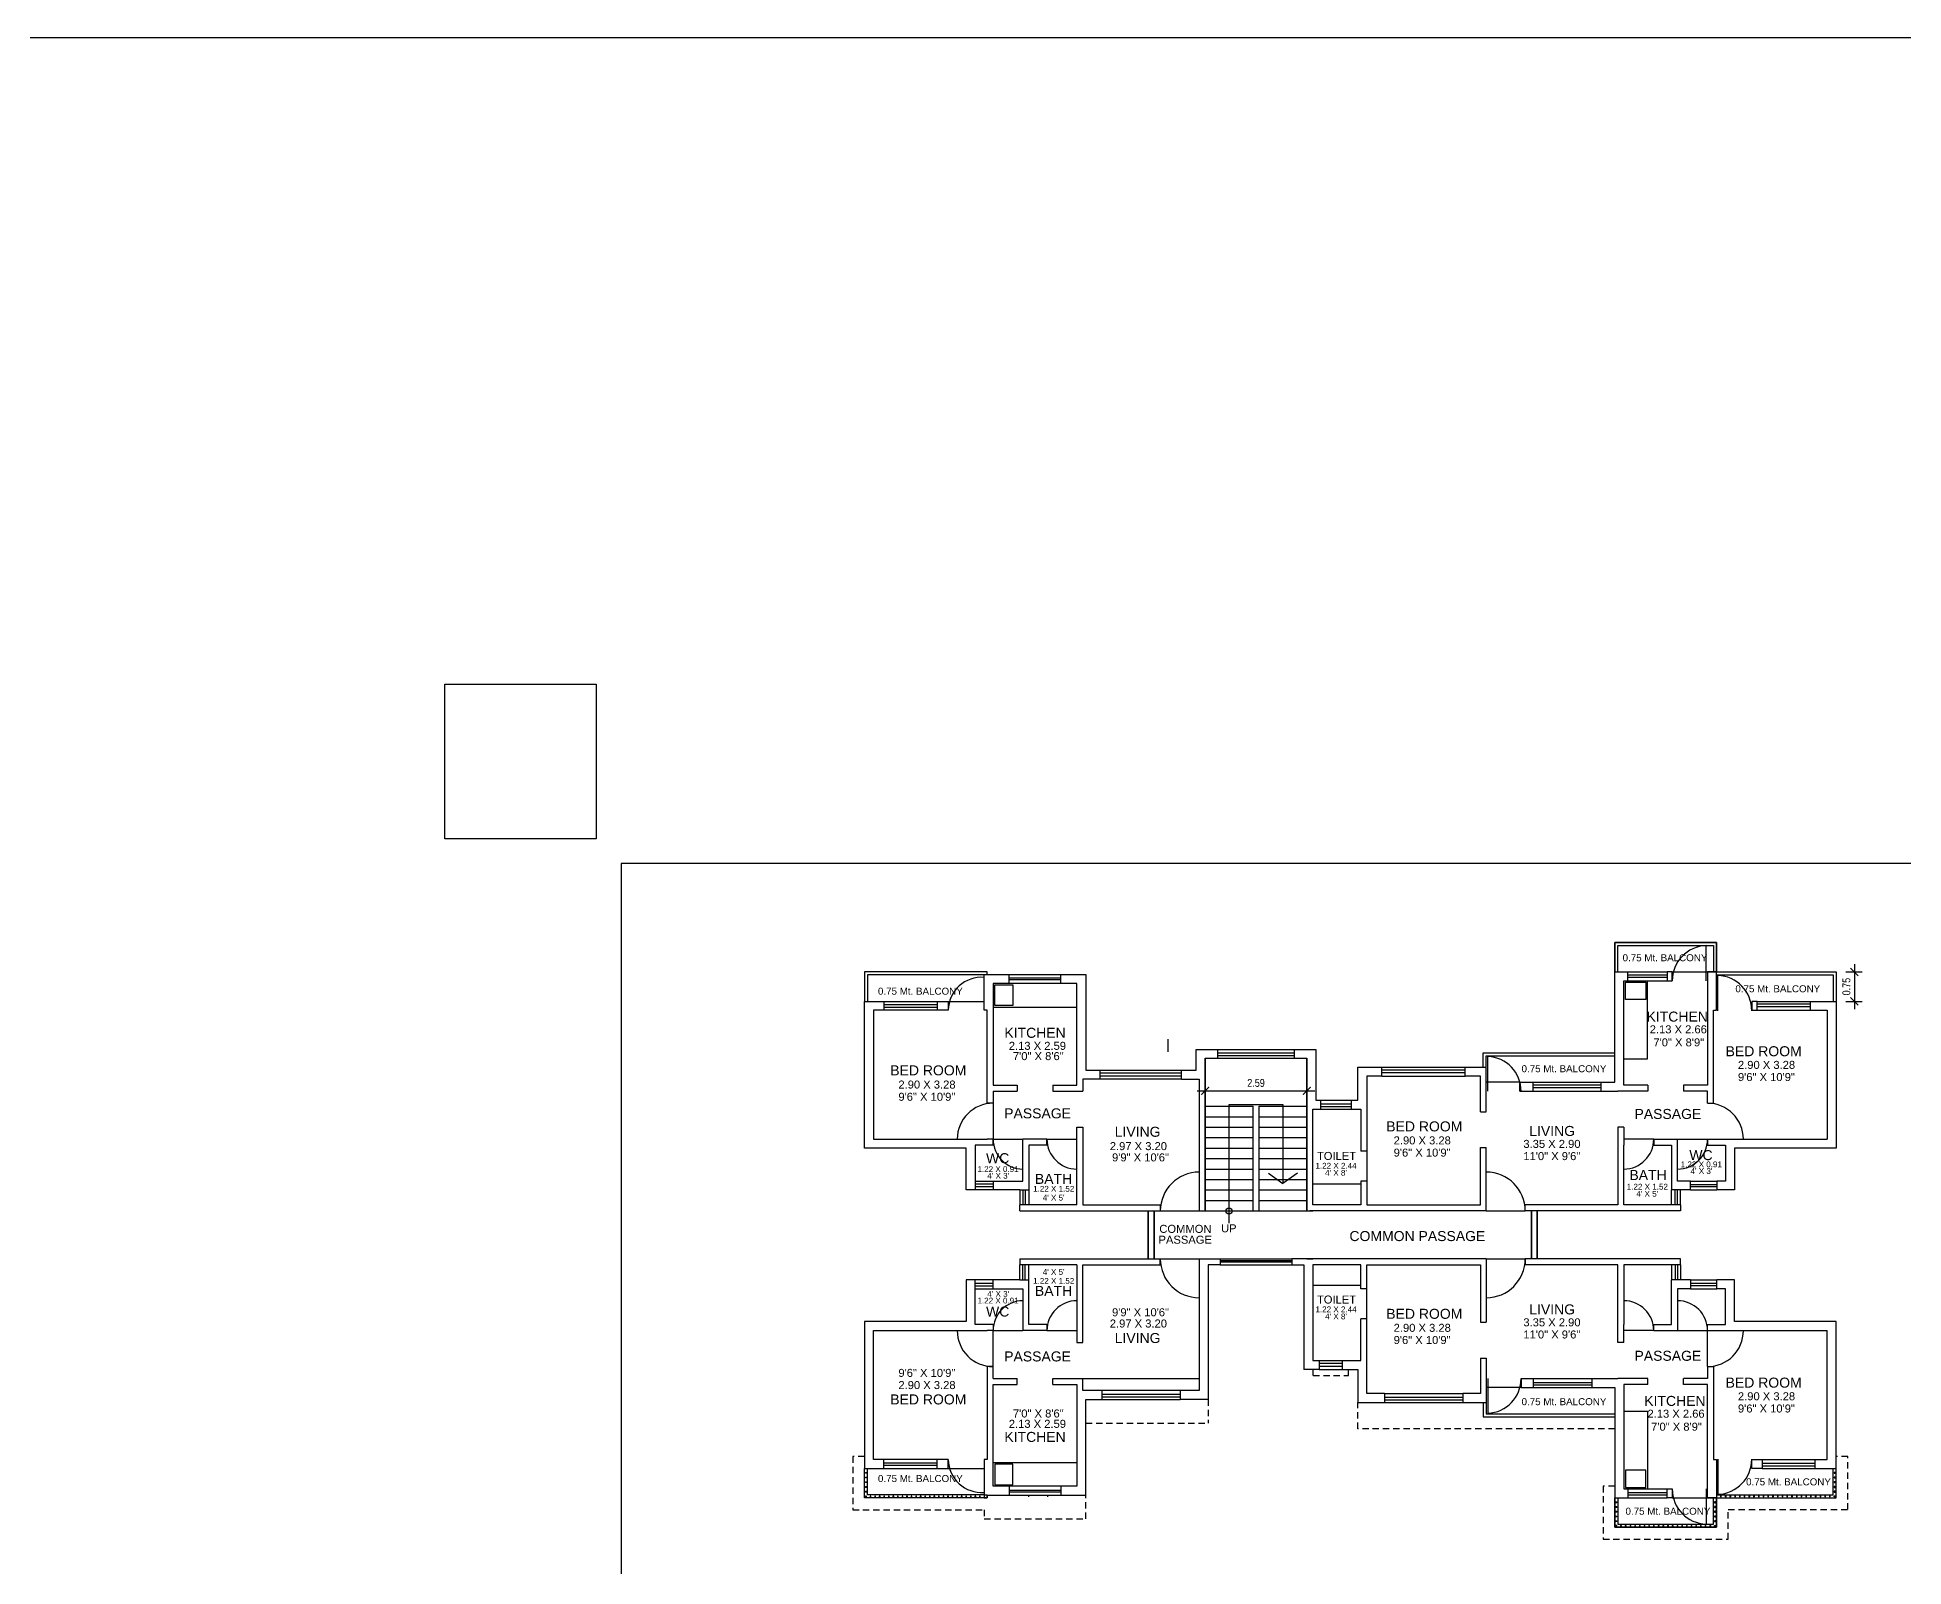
# Model space of a CAD drawing. Header units: metres. Extents: x -1441 to -394, y -133 to 518.
# Drawn here: x -1109.03 to -1061.48, y 51.87 to 90.82 of the extents above; entities that cross this region are included whole.
import ezdxf

# ---------------------------------------------------------------- set-up
doc = ezdxf.new("R2010")
doc.units = ezdxf.units.M
doc.header["$LTSCALE"] = 25.4
doc.header["$PDMODE"] = 3
doc.linetypes.add('DASHED2', pattern=[9.525, 6.35, -3.175])
doc.layers.get('0').update_dxf_attribs({"linetype": 'CONTINUOUS'})
doc.layers.get('DEFPOINTS').update_dxf_attribs({"linetype": 'CONTINUOUS'})
doc.styles.get("Standard").update_dxf_attribs({"font": 'ARIALN.TTF'})
doc.styles.add('STYLE3', font='arial.ttf')
doc.dimstyles.get("Standard").update_dxf_attribs({"dimscale": 0, "dimtxt": 0.2, "dimasz": 0.2, "dimexe": 0.2, "dimexo": 0.25, "dimgap": 0.1, "dimtad": 1, "dimtoh": 1, "dimzin": 0, "dimdsep": 46, "dimtxsty": 'Standard', "dimblk1": 'ARCHTICK', "dimblk2": 'ARCHTICK', "dimsah": 1, "dimcen": 0, "dimdle": 0.2, "dimclrd": 8, "dimclre": 8, "dimclrt": 3, "dimadec": 0, "dimazin": 0, "dimtfac": 1, "dimtmove": 0, "dimatfit": 3, "dimldrblk": 'ARCHTICK', "dimfxl": 25.4, "dimfrac": 1, "dimtolj": 1, "dimtzin": 0, "dimarcsym": 0})

# ---------------------------------------------------------------- blocks, each defined once
blk = doc.blocks.new('_ARCHTICK')
at = {"color": 0, "linetype": 'ByBlock', "const_width": 0.15}
blk.add_lwpolyline([(-0.5, -0.5), (0.5, 0.5)], dxfattribs=at)
blk = doc.blocks.new('*D240')
at = {"color": 8, "lineweight": -2, "transparency": 16777216}
for p, q in [((-1062.739, 67.217), (-1062.739, 66.067)), ((-1062.953, 67.017), (-1062.539, 67.017)), ((-1062.953, 66.267), (-1062.539, 66.267))]:
    blk.add_line(p, q, dxfattribs=at)
at = {"layer": 'DEFPOINTS', "color": 0, "transparency": 16777216}
for p in [(-1063.203, 67.017), (-1063.203, 66.267), (-1062.739, 66.267)]:
    blk.add_point(p, dxfattribs=at)
at = {"color": 8, "lineweight": -2, "transparency": 16777216, "xscale": 0.2, "yscale": 0.2, "zscale": 0.2}
for p, rotation in [((-1062.739, 67.017), 90), ((-1062.739, 66.267), 270)]:
    blk.add_blockref('_ARCHTICK', p, dxfattribs=dict(at, rotation=rotation))
at = {"color": 146, "transparency": 16777216, "insert": (-1062.941, 66.642), "char_height": 0.2, "attachment_point": 5, "rotation": 90}
blk.add_mtext('\\A1;0.75', dxfattribs=at)
blk = doc.blocks.new('*D241')
at = {"color": 8, "lineweight": -2, "transparency": 16777216}
for p, q in [((-1079.479, 63.987), (-1076.488, 63.987)), ((-1079.279, 63.846), (-1079.279, 64.187)), ((-1076.688, 63.846), (-1076.688, 64.187))]:
    blk.add_line(p, q, dxfattribs=at)
at = {"layer": 'DEFPOINTS', "color": 0, "transparency": 16777216}
for p in [(-1076.688, 63.987), (-1079.279, 63.596), (-1076.688, 63.596)]:
    blk.add_point(p, dxfattribs=at)
at = {"color": 8, "lineweight": -2, "transparency": 16777216, "xscale": 0.2, "yscale": 0.2, "zscale": 0.2, "rotation": 180}
blk.add_blockref('_ARCHTICK', (-1079.279, 63.987), dxfattribs=at)
at = {"color": 8, "lineweight": -2, "transparency": 16777216, "xscale": 0.2, "yscale": 0.2, "zscale": 0.2}
blk.add_blockref('_ARCHTICK', (-1076.688, 63.987), dxfattribs=at)
at = {"color": 3, "transparency": 16777216, "insert": (-1077.983, 64.189), "char_height": 0.2, "attachment_point": 5}
blk.add_mtext('\\A1;2.59', dxfattribs=at)

msp = doc.modelspace()

# ---------------------------------------------------------------- linework, layer by layer
at = {"color": 8}
for p, q in [((-1066.512, 66.788), (-1066.512, 67.688)), ((-1068.506, 67.017), (-1067.509, 67.017)), ((-1068.506, 66.788), (-1067.509, 66.788)), ((-1068.013, 64.806), (-1068.013, 66.788)), ((-1067.38, 67.017), (-1066.48, 67.017)), ((-1066.218, 66.027), (-1066.218, 66.927)), ((-1085.826, 66.267), (-1084.911, 66.267)), ((-1084.683, 66.121), (-1082.549, 66.121)), ((-1065.215, 66.267), (-1063.863, 66.267)), ((-1065.215, 66.038), (-1063.863, 66.038)), ((-1080.231, 65.303), (-1080.231, 64.977)), ((-1078.964, 65.044), (-1077.006, 65.044)), ((-1078.964, 64.816), (-1077.006, 64.816)), ((-1072.08, 63.977), (-1072.08, 64.862)), ((-1068.613, 64.806), (-1068.013, 64.806)), ((-1074.775, 64.59), (-1072.651, 64.59)), ((-1074.775, 64.362), (-1072.651, 64.362)), ((-1071.26, 64.206), (-1072.116, 64.206)), ((-1070.919, 64.206), (-1069.197, 64.206)), ((-1076.33, 63.749), (-1075.559, 63.749)), ((-1070.919, 63.977), (-1069.197, 63.977)), ((-1084.683, 63.673), (-1084.683, 62.758)), ((-1079.279, 63.596), (-1078.06, 63.596)), ((-1079.279, 63.33), (-1078.06, 63.33)), ((-1078.06, 60.929), (-1078.06, 63.596)), ((-1077.907, 60.929), (-1077.907, 63.596)), ((-1077.907, 63.596), (-1076.688, 63.596)), ((-1077.907, 63.33), (-1076.688, 63.33)), ((-1076.33, 63.52), (-1075.559, 63.52)), ((-1079.279, 63.063), (-1078.06, 63.063)), ((-1079.279, 62.796), (-1078.06, 62.796)), ((-1077.907, 63.063), (-1076.688, 63.063)), ((-1077.907, 62.796), (-1076.688, 62.796)), ((-1084.683, 62.758), (-1083.921, 62.758)), ((-1083.311, 62.758), (-1082.549, 62.758)), ((-1079.279, 62.53), (-1078.06, 62.53)), ((-1077.907, 62.53), (-1076.688, 62.53)), ((-1075.164, 62.453), (-1075.164, 61.691)), ((-1067.851, 62.758), (-1068.613, 62.758)), ((-1067.242, 62.758), (-1066.48, 62.758)), ((-1079.279, 62.263), (-1078.06, 62.263)), ((-1079.279, 61.996), (-1078.06, 61.996)), ((-1077.907, 62.263), (-1076.688, 62.263)), ((-1077.907, 61.996), (-1076.688, 61.996)), ((-1085.14, 61.691), (-1084.683, 61.691)), ((-1083.997, 61.463), (-1083.997, 61.082)), ((-1083.768, 61.463), (-1083.768, 61.082)), ((-1079.279, 61.729), (-1078.06, 61.729)), ((-1079.279, 61.463), (-1078.06, 61.463)), ((-1077.907, 61.729), (-1076.688, 61.729)), ((-1077.907, 61.463), (-1076.688, 61.463)), ((-1075.316, 61.609), (-1076.536, 61.609)), ((-1067.394, 61.082), (-1067.394, 61.463)), ((-1067.165, 61.082), (-1067.165, 61.463)), ((-1066.91, 61.691), (-1066.245, 61.691)), ((-1066.91, 61.463), (-1066.245, 61.463)), ((-1080.422, 60.929), (-1079.431, 60.929)), ((-1079.279, 61.196), (-1078.06, 61.196)), ((-1079.279, 60.929), (-1078.06, 60.929)), ((-1078.06, 60.929), (-1077.907, 60.929)), ((-1077.907, 61.196), (-1076.688, 61.196)), ((-1077.907, 60.929), (-1076.688, 60.929)), ((-1072.116, 60.929), (-1071.125, 60.929)), ((-1083.997, 59.177), (-1083.997, 59.558)), ((-1083.768, 59.177), (-1083.768, 59.558)), ((-1080.422, 59.71), (-1079.431, 59.71)), ((-1078.895, 59.71), (-1077.072, 59.71)), ((-1078.895, 59.558), (-1077.072, 59.558)), ((-1072.116, 59.71), (-1071.125, 59.71)), ((-1067.394, 59.558), (-1067.394, 59.177)), ((-1067.165, 59.558), (-1067.165, 59.177)), ((-1075.316, 59.03), (-1076.536, 59.03)), ((-1066.91, 59.177), (-1066.245, 59.177)), ((-1085.14, 58.948), (-1084.683, 58.948)), ((-1075.164, 58.186), (-1075.164, 58.948)), ((-1066.91, 58.948), (-1066.245, 58.948)), ((-1084.683, 56.967), (-1084.683, 57.881)), ((-1084.683, 57.881), (-1083.921, 57.881)), ((-1083.311, 57.881), (-1082.549, 57.881)), ((-1067.851, 57.881), (-1068.613, 57.881)), ((-1067.242, 57.881), (-1066.48, 57.881)), ((-1066.48, 56.967), (-1066.48, 57.881)), ((-1076.378, 57.119), (-1075.778, 57.119)), ((-1076.378, 56.891), (-1075.778, 56.891)), ((-1072.08, 56.662), (-1072.08, 55.777)), ((-1070.919, 56.662), (-1069.419, 56.662)), ((-1074.714, 56.278), (-1072.718, 56.278)), ((-1071.231, 56.434), (-1072.116, 56.434)), ((-1070.919, 56.434), (-1069.419, 56.434)), ((-1074.714, 56.049), (-1072.718, 56.049)), ((-1068.613, 55.834), (-1068.013, 55.834)), ((-1068.013, 55.834), (-1068.013, 53.851)), ((-1085.826, 54.372), (-1084.911, 54.372)), ((-1084.683, 54.519), (-1082.549, 54.519)), ((-1066.218, 54.612), (-1066.218, 53.712)), ((-1065.091, 54.601), (-1063.739, 54.601)), ((-1065.091, 54.373), (-1063.739, 54.373)), ((-1068.506, 53.851), (-1067.509, 53.851)), ((-1066.512, 53.851), (-1066.512, 52.951)), ((-1068.842, 53.623), (-1068.766, 53.623)), ((-1068.506, 53.623), (-1067.509, 53.623)), ((-1067.38, 53.623), (-1066.48, 53.623)), ((-1066.251, 53.623), (-1066.327, 53.623))]:
    msp.add_line(p, q, dxfattribs=at)
at = {"color": 7}
for p, q in [((-1084.272, 66.721), (-1084.272, 66.949)), ((-1082.96, 66.721), (-1082.96, 66.949)), ((-1068.506, 66.788), (-1068.506, 67.017)), ((-1087.465, 66.267), (-1087.465, 66.039)), ((-1086.103, 66.267), (-1086.103, 66.039)), ((-1085.826, 66.267), (-1085.826, 66.039)), ((-1063.863, 66.267), (-1063.203, 66.267)), ((-1063.863, 66.267), (-1063.863, 66.038)), ((-1063.203, 66.267), (-1063.203, 62.53)), ((-1078.964, 65.044), (-1078.964, 64.816)), ((-1077.006, 64.816), (-1077.006, 65.044)), ((-1081.95, 64.281), (-1081.95, 64.511)), ((-1079.878, 64.281), (-1079.431, 64.281)), ((-1079.431, 64.281), (-1079.431, 60.929)), ((-1074.775, 64.362), (-1074.775, 64.59)), ((-1072.651, 64.362), (-1072.651, 64.59)), ((-1072.116, 63.455), (-1072.116, 64.59)), ((-1071.26, 63.977), (-1071.26, 64.206)), ((-1070.919, 63.977), (-1070.919, 64.206)), ((-1069.197, 64.206), (-1069.197, 63.977)), ((-1084.683, 63.977), (-1084.073, 63.977)), ((-1084.683, 63.977), (-1084.683, 63.673)), ((-1084.073, 64.13), (-1084.073, 63.977)), ((-1083.159, 64.13), (-1083.159, 63.977)), ((-1083.159, 63.977), (-1082.397, 63.977)), ((-1076.33, 63.52), (-1076.33, 63.749)), ((-1075.559, 63.749), (-1075.559, 63.52)), ((-1071.26, 63.977), (-1070.919, 63.977)), ((-1069.197, 63.977), (-1068.766, 63.977)), ((-1068.004, 63.977), (-1068.766, 63.977)), ((-1068.004, 64.13), (-1068.004, 63.977)), ((-1067.089, 64.13), (-1067.089, 63.977)), ((-1066.48, 63.977), (-1067.089, 63.977)), ((-1066.48, 63.673), (-1066.48, 63.977)), ((-1084.683, 63.673), (-1084.835, 63.673)), ((-1072.268, 63.455), (-1072.116, 63.455)), ((-1066.48, 63.673), (-1066.327, 63.673)), ((-1066.48, 63.673), (-1066.327, 63.673)), ((-1082.549, 61.082), (-1082.549, 63.063)), ((-1082.549, 63.063), (-1082.397, 63.063)), ((-1068.766, 63.063), (-1068.766, 61.082)), ((-1068.613, 63.063), (-1068.766, 63.063)), ((-1068.613, 63.063), (-1068.613, 62.606)), ((-1084.683, 62.606), (-1085.14, 62.606)), ((-1085.14, 62.606), (-1085.14, 61.463)), ((-1084.683, 62.758), (-1084.835, 62.758)), ((-1084.683, 62.606), (-1084.683, 62.758)), ((-1083.921, 61.691), (-1083.921, 62.758)), ((-1083.311, 62.758), (-1083.921, 62.758)), ((-1083.311, 62.606), (-1083.768, 62.606)), ((-1083.768, 62.606), (-1083.768, 61.463)), ((-1083.311, 62.606), (-1083.311, 62.758)), ((-1075.164, 62.453), (-1075.316, 62.453)), ((-1072.268, 62.541), (-1072.116, 62.541)), ((-1072.116, 60.929), (-1072.116, 62.541)), ((-1068.613, 61.082), (-1068.613, 62.606)), ((-1067.851, 62.758), (-1067.851, 62.606)), ((-1067.851, 62.758), (-1067.242, 62.758)), ((-1067.851, 62.606), (-1067.394, 62.606)), ((-1067.394, 62.606), (-1067.394, 61.463)), ((-1067.242, 61.691), (-1067.242, 62.758)), ((-1066.48, 62.758), (-1063.432, 62.758)), ((-1066.48, 62.758), (-1066.48, 62.606)), ((-1066.48, 62.606), (-1066.022, 62.606)), ((-1066.022, 62.606), (-1066.022, 61.691)), ((-1063.203, 62.53), (-1065.794, 62.53)), ((-1065.489, 62.53), (-1065.794, 62.53)), ((-1065.794, 62.53), (-1065.794, 61.463)), ((-1084.683, 61.691), (-1083.921, 61.691)), ((-1084.683, 61.691), (-1084.683, 61.463)), ((-1083.997, 61.463), (-1083.768, 61.463)), ((-1075.164, 61.691), (-1075.316, 61.691)), ((-1066.91, 61.463), (-1067.394, 61.463)), ((-1066.91, 61.691), (-1067.242, 61.691)), ((-1066.91, 61.463), (-1066.91, 61.691)), ((-1066.022, 61.691), (-1066.245, 61.691)), ((-1066.245, 61.691), (-1066.245, 61.463)), ((-1065.794, 61.463), (-1066.245, 61.463)), ((-1082.549, 61.082), (-1083.997, 61.082)), ((-1083.997, 60.929), (-1083.997, 61.082)), ((-1083.997, 60.929), (-1080.422, 60.929)), ((-1080.731, 60.929), (-1080.731, 59.71)), ((-1080.731, 59.71), (-1080.731, 60.929)), ((-1080.579, 60.929), (-1080.579, 59.71)), ((-1080.579, 59.71), (-1080.579, 60.929)), ((-1080.422, 61.082), (-1080.422, 60.929)), ((-1079.431, 60.929), (-1079.279, 60.929)), ((-1076.688, 60.929), (-1076.536, 60.929)), ((-1072.116, 60.929), (-1076.612, 60.929)), ((-1068.766, 61.082), (-1071.125, 61.082)), ((-1071.125, 60.929), (-1071.125, 61.082)), ((-1067.165, 60.929), (-1071.125, 60.929)), ((-1070.968, 60.929), (-1070.968, 59.71)), ((-1070.968, 59.71), (-1070.968, 60.929)), ((-1070.816, 60.929), (-1070.816, 59.71)), ((-1070.816, 59.71), (-1070.816, 60.929)), ((-1067.165, 61.082), (-1068.613, 61.082)), ((-1067.165, 61.082), (-1067.165, 60.929)), ((-1083.997, 59.71), (-1083.997, 59.558)), ((-1083.997, 59.71), (-1080.422, 59.71)), ((-1082.549, 59.558), (-1083.997, 59.558)), ((-1082.549, 59.558), (-1082.549, 57.577)), ((-1080.422, 59.558), (-1080.422, 59.71)), ((-1080.422, 59.558), (-1080.422, 59.71)), ((-1079.431, 59.71), (-1078.895, 59.71)), ((-1078.895, 59.71), (-1078.895, 59.558)), ((-1077.072, 59.71), (-1077.072, 59.558)), ((-1072.116, 59.71), (-1077.072, 59.71)), ((-1077.072, 59.558), (-1076.764, 59.558)), ((-1076.764, 59.558), (-1076.764, 56.891)), ((-1076.688, 59.71), (-1076.536, 59.71)), ((-1072.116, 59.71), (-1072.116, 58.099)), ((-1067.165, 59.71), (-1071.125, 59.71)), ((-1071.125, 59.71), (-1071.125, 59.558)), ((-1068.766, 59.558), (-1071.125, 59.558)), ((-1068.766, 57.577), (-1068.766, 59.558)), ((-1067.165, 59.558), (-1068.613, 59.558)), ((-1068.613, 59.558), (-1068.613, 58.034)), ((-1067.165, 59.558), (-1067.165, 59.71)), ((-1085.14, 58.034), (-1085.14, 59.177)), ((-1084.683, 58.948), (-1084.683, 59.177)), ((-1083.997, 59.177), (-1083.768, 59.177)), ((-1083.768, 58.034), (-1083.768, 59.177)), ((-1066.91, 59.177), (-1067.394, 59.177)), ((-1067.394, 58.034), (-1067.394, 59.177)), ((-1066.91, 59.177), (-1066.91, 58.948)), ((-1065.794, 59.177), (-1066.245, 59.177)), ((-1066.245, 58.948), (-1066.245, 59.177)), ((-1065.794, 58.11), (-1065.794, 59.177)), ((-1084.683, 58.948), (-1083.921, 58.948)), ((-1083.921, 58.948), (-1083.921, 57.881)), ((-1075.164, 58.948), (-1075.316, 58.948)), ((-1066.91, 58.948), (-1067.242, 58.948)), ((-1067.242, 58.948), (-1067.242, 57.881)), ((-1066.022, 58.948), (-1066.245, 58.948)), ((-1066.022, 58.034), (-1066.022, 58.948)), ((-1084.683, 58.034), (-1085.14, 58.034)), ((-1084.683, 58.034), (-1084.683, 57.881)), ((-1083.311, 58.034), (-1083.768, 58.034)), ((-1083.311, 58.034), (-1083.311, 57.881)), ((-1075.164, 58.186), (-1075.316, 58.186)), ((-1072.268, 58.099), (-1072.116, 58.099)), ((-1068.613, 57.577), (-1068.613, 58.034)), ((-1067.851, 58.034), (-1067.394, 58.034)), ((-1067.851, 57.881), (-1067.851, 58.034)), ((-1066.48, 58.034), (-1066.022, 58.034)), ((-1066.48, 57.881), (-1066.48, 58.034)), ((-1063.203, 58.11), (-1065.794, 58.11)), ((-1065.489, 58.11), (-1065.794, 58.11)), ((-1063.203, 54.373), (-1063.203, 58.11)), ((-1084.683, 57.881), (-1084.835, 57.881)), ((-1083.311, 57.881), (-1083.921, 57.881)), ((-1082.549, 57.577), (-1082.397, 57.577)), ((-1068.613, 57.577), (-1068.766, 57.577)), ((-1067.851, 57.881), (-1067.242, 57.881)), ((-1066.48, 57.881), (-1063.432, 57.881)), ((-1076.378, 57.119), (-1076.378, 56.891)), ((-1075.778, 56.891), (-1075.778, 57.119)), ((-1072.268, 57.184), (-1072.116, 57.184)), ((-1072.116, 57.184), (-1072.116, 56.049)), ((-1084.683, 56.967), (-1084.835, 56.967)), ((-1084.683, 56.662), (-1084.683, 56.967)), ((-1084.683, 56.662), (-1084.073, 56.662)), ((-1084.073, 56.51), (-1084.073, 56.662)), ((-1083.159, 56.662), (-1082.397, 56.662)), ((-1083.159, 56.51), (-1083.159, 56.662)), ((-1076.378, 56.891), (-1076.764, 56.891)), ((-1071.231, 56.662), (-1070.919, 56.662)), ((-1071.231, 56.662), (-1071.231, 56.434)), ((-1070.919, 56.662), (-1070.919, 56.434)), ((-1069.419, 56.662), (-1068.766, 56.662)), ((-1069.419, 56.434), (-1069.419, 56.662)), ((-1068.004, 56.662), (-1068.766, 56.662)), ((-1068.004, 56.51), (-1068.004, 56.662)), ((-1066.48, 56.662), (-1067.089, 56.662)), ((-1067.089, 56.51), (-1067.089, 56.662)), ((-1066.48, 56.967), (-1066.327, 56.967)), ((-1066.48, 56.967), (-1066.48, 56.662)), ((-1081.912, 56.359), (-1081.912, 56.129)), ((-1079.916, 56.357), (-1079.916, 56.129)), ((-1074.714, 56.278), (-1074.714, 56.049)), ((-1072.718, 56.278), (-1072.718, 56.049)), ((-1087.465, 54.372), (-1087.465, 54.601)), ((-1086.103, 54.372), (-1086.103, 54.601)), ((-1085.826, 54.372), (-1085.826, 54.601)), ((-1063.739, 54.373), (-1063.739, 54.601)), ((-1063.739, 54.373), (-1063.203, 54.373)), ((-1084.272, 53.919), (-1084.272, 53.69)), ((-1082.96, 53.919), (-1082.96, 53.69)), ((-1068.506, 53.851), (-1068.506, 53.623))]:
    msp.add_line(p, q, dxfattribs=at)
at = {"color": 5}
for p, q in [((-1068.506, 66.94), (-1067.509, 66.94)), ((-1068.506, 66.884), (-1067.509, 66.884)), ((-1065.215, 66.2), (-1063.863, 66.2)), ((-1065.215, 66.138), (-1063.863, 66.138)), ((-1078.964, 64.958), (-1077.006, 64.958)), ((-1078.964, 64.89), (-1077.006, 64.89)), ((-1074.775, 64.52), (-1072.651, 64.52)), ((-1074.775, 64.452), (-1072.651, 64.452)), ((-1070.919, 64.137), (-1069.197, 64.137)), ((-1070.919, 64.076), (-1069.197, 64.076)), ((-1076.33, 63.661), (-1075.559, 63.661)), ((-1076.33, 63.589), (-1075.559, 63.589)), ((-1085.14, 61.618), (-1084.683, 61.618)), ((-1085.14, 61.549), (-1084.683, 61.549)), ((-1083.928, 61.463), (-1083.928, 61.082)), ((-1083.868, 61.463), (-1083.868, 61.082)), ((-1067.305, 61.082), (-1067.305, 61.463)), ((-1067.243, 61.082), (-1067.243, 61.463)), ((-1066.91, 61.606), (-1066.245, 61.606)), ((-1066.91, 61.55), (-1066.245, 61.55)), ((-1083.928, 59.177), (-1083.928, 59.558)), ((-1083.868, 59.177), (-1083.868, 59.558)), ((-1078.895, 59.664), (-1077.072, 59.664)), ((-1078.895, 59.632), (-1077.072, 59.632)), ((-1067.305, 59.558), (-1067.305, 59.177)), ((-1067.243, 59.558), (-1067.243, 59.177)), ((-1085.14, 59.09), (-1084.683, 59.09)), ((-1085.14, 59.022), (-1084.683, 59.022)), ((-1066.91, 59.089), (-1066.245, 59.089)), ((-1066.91, 59.033), (-1066.245, 59.033)), ((-1076.378, 57.051), (-1075.778, 57.051)), ((-1076.378, 56.978), (-1075.778, 56.978)), ((-1074.714, 56.187), (-1072.718, 56.187)), ((-1074.714, 56.12), (-1072.718, 56.12)), ((-1070.919, 56.563), (-1069.419, 56.563)), ((-1070.919, 56.502), (-1069.419, 56.502)), ((-1065.091, 54.502), (-1063.739, 54.502)), ((-1065.091, 54.44), (-1063.739, 54.44)), ((-1068.506, 53.755), (-1067.509, 53.755)), ((-1068.506, 53.7), (-1067.509, 53.7))]:
    msp.add_line(p, q, dxfattribs=at)
at = {"color": 146}
for p, q in [((-1079.279, 60.929), (-1079.279, 64.816)), ((-1079.279, 64.816), (-1078.964, 64.816)), ((-1077.006, 64.816), (-1076.688, 64.816)), ((-1076.688, 60.929), (-1076.688, 64.816))]:
    msp.add_line(p, q, dxfattribs=at)
at = {"color": 1}
for p, q in [((-1078.669, 60.615), (-1078.669, 63.642)), ((-1078.669, 63.642), (-1077.298, 63.642)), ((-1077.298, 63.642), (-1077.298, 61.627)), ((-1077.666, 61.894), (-1077.298, 61.627)), ((-1076.93, 61.894), (-1077.298, 61.627))]:
    msp.add_line(p, q, dxfattribs=at)
at = {"color": 9}
for p, q in [((-1087.731, 62.758), (-1085.902, 62.758)), ((-1087.731, 57.881), (-1085.902, 57.881))]:
    msp.add_line(p, q, dxfattribs=at)
at = {"color": 8, "linetype": 'Continuous'}
msp.add_line((-1082.397, 56.662), (-1079.431, 56.662), dxfattribs=at)
at = {"color": 8, "linetype": 'DASHED2', "ltscale": 0.001}
for p, q in [((-1076.528, 56.741), (-1076.528, 56.891)), ((-1076.528, 56.741), (-1075.628, 56.741)), ((-1075.628, 56.741), (-1075.628, 56.891)), ((-1079.203, 56.129), (-1079.203, 55.529)), ((-1075.393, 55.384), (-1075.393, 56.049)), ((-1082.321, 55.529), (-1079.203, 55.529)), ((-1068.842, 55.384), (-1075.393, 55.384))]:
    msp.add_line(p, q, dxfattribs=at)
at = {"color": 7, "linetype": 'Continuous'}
msp.add_line((-1084.835, 53.69), (-1084.911, 53.69), dxfattribs=at)
at = {"color": 38, "linetype": 'Continuous'}
for p, q in [((-1083.775, 53.646), (-1083.775, 53.665)), ((-1083.288, 53.646), (-1083.288, 53.665))]:
    msp.add_line(p, q, dxfattribs=at)
at = {"color": 1, "linetype": 'Continuous'}
msp.add_lwpolyline([(-1217.307, 90.816), (-1027.003, 90.816), (-1027.003, 20.625), (-1217.307, 20.625)], close=True, dxfattribs=at)
at = {"color": 8}
for points in [[(-1094.795, 70.408), (-1098.648, 70.408), (-1098.648, 74.348), (-1094.795, 74.348)], [(-1084.64, 66.684), (-1084.176, 66.684), (-1084.176, 66.16), (-1084.64, 66.16)], [(-1068.57, 66.751), (-1068.049, 66.751), (-1068.049, 66.311), (-1068.57, 66.311)], [(-1084.64, 53.956), (-1084.176, 53.956), (-1084.176, 54.48), (-1084.64, 54.48)], [(-1068.57, 53.888), (-1068.049, 53.888), (-1068.049, 54.328), (-1068.57, 54.328)]]:
    msp.add_lwpolyline(points, close=True, dxfattribs=at)
at = {"lineweight": 30}
msp.add_lwpolyline([(-1033.939, 69.773), (-1094.16, 69.773), (-1094.16, 29.732), (-1033.939, 29.732)], close=True, dxfattribs=at)
at = {"color": 8}
for points in [[(-1066.48, 67.017), (-1066.251, 67.017), (-1066.251, 67.767), (-1068.842, 67.767), (-1068.842, 67.017), (-1067.509, 67.017)], [(-1068.842, 67.017), (-1068.842, 67.767), (-1066.251, 67.767), (-1066.251, 67.017)], [(-1068.766, 67.017), (-1068.766, 67.691), (-1066.327, 67.691), (-1066.327, 67.017)], [(-1084.835, 66.949), (-1084.835, 67.017), (-1087.959, 67.017), (-1087.959, 66.267)], [(-1084.911, 66.949), (-1084.911, 66.941), (-1087.883, 66.941), (-1087.883, 66.267)], [(-1084.272, 66.949), (-1082.96, 66.949)], [(-1082.96, 66.721), (-1084.272, 66.721)], [(-1066.251, 67.017), (-1063.203, 67.017), (-1063.203, 66.267)], [(-1066.251, 66.941), (-1063.279, 66.941), (-1063.279, 66.267)], [(-1087.465, 66.267), (-1086.103, 66.267)], [(-1086.103, 66.039), (-1087.465, 66.039)], [(-1072.192, 64.59), (-1072.192, 64.956), (-1068.842, 64.956)], [(-1072.116, 64.59), (-1072.116, 64.88), (-1068.842, 64.88)], [(-1081.95, 64.511), (-1079.878, 64.511)], [(-1079.878, 64.281), (-1081.95, 64.281)], [(-1084.683, 61.463), (-1085.14, 61.463)], [(-1084.683, 59.177), (-1085.14, 59.177)], [(-1079.916, 56.359), (-1081.912, 56.359)], [(-1081.912, 56.129), (-1079.916, 56.129)], [(-1072.192, 56.049), (-1072.192, 55.684), (-1068.842, 55.684)], [(-1072.116, 56.049), (-1072.116, 55.76), (-1068.842, 55.76)], [(-1084.835, 53.69), (-1084.835, 53.622), (-1087.959, 53.622), (-1087.959, 54.372)], [(-1084.911, 53.69), (-1084.911, 53.699), (-1087.883, 53.699), (-1087.883, 54.372)], [(-1086.103, 54.601), (-1087.465, 54.601)], [(-1087.465, 54.372), (-1086.103, 54.372)], [(-1066.251, 53.699), (-1063.279, 53.699), (-1063.279, 54.373)], [(-1066.251, 53.623), (-1063.203, 53.623), (-1063.203, 54.373)], [(-1082.96, 53.919), (-1084.272, 53.919)], [(-1084.272, 53.69), (-1082.96, 53.69)], [(-1066.48, 53.623), (-1066.251, 53.623), (-1066.251, 52.873), (-1068.842, 52.873), (-1068.842, 53.623), (-1067.509, 53.623)], [(-1068.842, 53.623), (-1068.842, 52.873), (-1066.251, 52.873), (-1066.251, 53.623)], [(-1068.766, 53.623), (-1068.766, 52.949), (-1066.327, 52.949), (-1066.327, 53.623)]]:
    msp.add_lwpolyline(points, dxfattribs=at)
at = {"color": 7}
for points in [[(-1084.911, 66.039), (-1084.911, 66.949), (-1084.272, 66.949)], [(-1084.272, 66.721), (-1084.683, 66.721), (-1084.683, 64.13), (-1084.073, 64.13)], [(-1083.159, 64.13), (-1082.549, 64.13), (-1082.549, 66.721), (-1082.96, 66.721)], [(-1082.96, 66.949), (-1082.321, 66.949), (-1082.321, 64.511), (-1081.95, 64.511)], [(-1069.197, 64.206), (-1068.842, 64.206), (-1068.842, 67.017), (-1068.325, 67.017)], [(-1068.004, 64.13), (-1068.613, 64.13), (-1068.613, 66.788), (-1068.506, 66.788)], [(-1066.48, 67.017), (-1066.48, 64.13), (-1067.089, 64.13)], [(-1066.327, 63.673), (-1066.327, 66.038), (-1066.251, 66.038), (-1066.251, 67.017), (-1066.48, 67.017)], [(-1085.14, 61.463), (-1085.369, 61.463), (-1085.369, 62.53), (-1085.673, 62.53), (-1085.673, 62.53), (-1087.959, 62.53), (-1087.959, 66.267), (-1087.465, 66.267)], [(-1086.103, 66.267), (-1085.826, 66.267)], [(-1087.465, 66.039), (-1087.731, 66.039), (-1087.731, 62.758), (-1085.902, 62.758), (-1085.902, 62.758), (-1084.835, 62.758)], [(-1085.826, 66.039), (-1086.103, 66.039)], [(-1084.835, 63.673), (-1084.835, 66.039), (-1084.911, 66.039)], [(-1063.863, 66.038), (-1063.432, 66.038), (-1063.432, 62.758)], [(-1079.878, 64.281), (-1079.878, 64.511), (-1079.509, 64.511), (-1079.509, 65.044), (-1078.964, 65.044)], [(-1079.279, 64.816), (-1078.964, 64.816)], [(-1079.279, 60.929), (-1079.279, 64.816)], [(-1077.006, 65.044), (-1076.459, 65.044), (-1076.459, 63.749), (-1076.33, 63.749)], [(-1077.006, 64.816), (-1076.688, 64.816), (-1076.688, 60.929)], [(-1081.95, 64.281), (-1082.397, 64.281), (-1082.397, 63.977)], [(-1075.559, 63.749), (-1075.393, 63.749), (-1075.393, 64.59), (-1074.775, 64.59)], [(-1074.775, 64.362), (-1075.164, 64.362), (-1075.164, 62.453)], [(-1072.651, 64.59), (-1072.116, 64.59)], [(-1072.268, 63.455), (-1072.268, 64.362), (-1072.651, 64.362)], [(-1071.26, 64.206), (-1070.919, 64.206)], [(-1075.316, 61.691), (-1075.316, 61.082), (-1076.536, 61.082), (-1076.536, 63.52), (-1076.33, 63.52)], [(-1075.559, 63.52), (-1075.316, 63.52), (-1075.316, 62.453)], [(-1082.397, 63.063), (-1082.397, 61.082), (-1080.422, 61.082)], [(-1075.164, 61.691), (-1075.164, 61.082), (-1072.268, 61.082), (-1072.268, 62.541)], [(-1083.997, 61.463), (-1084.683, 61.463)], [(-1082.397, 57.577), (-1082.397, 59.558), (-1080.422, 59.558)], [(-1079.431, 59.71), (-1079.431, 56.357), (-1079.916, 56.357)], [(-1078.895, 59.558), (-1079.203, 59.558), (-1079.203, 56.129), (-1079.916, 56.129)], [(-1075.316, 58.948), (-1075.316, 59.558), (-1076.536, 59.558), (-1076.536, 57.119), (-1076.378, 57.119)], [(-1075.164, 58.948), (-1075.164, 59.558), (-1072.268, 59.558), (-1072.268, 58.099)], [(-1085.14, 59.177), (-1085.369, 59.177), (-1085.369, 58.11), (-1085.673, 58.11), (-1085.673, 58.11), (-1087.959, 58.11), (-1087.959, 54.372), (-1087.465, 54.372)], [(-1083.997, 59.177), (-1084.683, 59.177)], [(-1075.778, 57.119), (-1075.316, 57.119), (-1075.316, 58.186)], [(-1074.714, 56.278), (-1075.164, 56.278), (-1075.164, 58.186)], [(-1087.465, 54.601), (-1087.731, 54.601), (-1087.731, 57.881), (-1085.902, 57.881), (-1085.902, 57.881), (-1084.835, 57.881)], [(-1063.739, 54.601), (-1063.432, 54.601), (-1063.432, 57.881)], [(-1072.268, 57.184), (-1072.268, 56.278), (-1072.718, 56.278)], [(-1084.835, 56.967), (-1084.835, 54.601), (-1084.911, 54.601)], [(-1081.912, 56.359), (-1082.397, 56.359), (-1082.397, 56.662)], [(-1075.778, 56.891), (-1075.393, 56.891), (-1075.393, 56.049), (-1074.714, 56.049)], [(-1066.327, 56.967), (-1066.327, 54.601), (-1066.251, 54.601), (-1066.251, 53.623), (-1066.48, 53.623)], [(-1084.272, 53.919), (-1084.683, 53.919), (-1084.683, 56.51), (-1084.073, 56.51)], [(-1083.159, 56.51), (-1082.549, 56.51), (-1082.549, 53.919), (-1082.96, 53.919)], [(-1082.96, 53.69), (-1082.321, 53.69), (-1082.321, 56.129), (-1081.912, 56.129)], [(-1071.231, 56.434), (-1070.919, 56.434)], [(-1069.419, 56.434), (-1068.842, 56.434), (-1068.842, 53.623), (-1068.506, 53.623)], [(-1068.004, 56.51), (-1068.613, 56.51), (-1068.613, 53.851), (-1068.506, 53.851)], [(-1066.48, 53.623), (-1066.48, 56.51), (-1067.089, 56.51)], [(-1072.718, 56.049), (-1072.116, 56.049)], [(-1085.826, 54.601), (-1086.103, 54.601)], [(-1086.103, 54.372), (-1085.826, 54.372)], [(-1084.911, 54.601), (-1084.911, 53.622), (-1084.835, 53.622), (-1084.835, 53.69), (-1084.272, 53.69)]]:
    msp.add_lwpolyline(points, dxfattribs=at)
at = {"color": 5}
for points in [[(-1084.272, 66.864), (-1082.96, 66.864)], [(-1084.272, 66.821), (-1082.96, 66.821)], [(-1087.465, 66.188), (-1086.103, 66.188)], [(-1087.465, 66.122), (-1086.103, 66.122)], [(-1081.95, 64.443), (-1079.878, 64.443)], [(-1081.95, 64.374), (-1079.878, 64.374)], [(-1081.912, 56.265), (-1079.916, 56.265)], [(-1081.912, 56.196), (-1079.916, 56.196)], [(-1087.465, 54.517), (-1086.103, 54.517)], [(-1087.465, 54.452), (-1086.103, 54.452)], [(-1084.272, 53.818), (-1082.96, 53.818)], [(-1084.272, 53.776), (-1082.96, 53.776)]]:
    msp.add_lwpolyline(points, dxfattribs=at)
at = {"color": 7}
for points in [[(-1067.509, 66.788), (-1067.38, 66.788), (-1067.38, 67.017), (-1067.509, 67.017)], [(-1065.351, 66.038), (-1065.215, 66.038), (-1065.215, 66.267), (-1065.351, 66.267)], [(-1065.351, 54.601), (-1065.091, 54.601), (-1065.091, 54.373), (-1065.351, 54.373)], [(-1067.509, 53.851), (-1067.38, 53.851), (-1067.38, 53.623), (-1067.509, 53.623)]]:
    msp.add_lwpolyline(points, close=True, dxfattribs=at)
at = {"color": 146}
for points in [[(-1079.279, 64.816), (-1079.279, 60.929)], [(-1076.688, 64.816), (-1076.688, 60.929)]]:
    msp.add_lwpolyline(points, dxfattribs=at)
at = {"color": 8, "linetype": 'DASHED2', "ltscale": 0.001}
for points in [[(-1087.959, 54.672), (-1088.259, 54.672), (-1088.259, 53.322), (-1084.911, 53.322), (-1084.911, 53.09), (-1082.321, 53.09), (-1082.321, 53.69)], [(-1068.842, 53.923), (-1069.142, 53.923), (-1069.142, 52.573), (-1065.951, 52.573), (-1065.951, 53.323), (-1062.903, 53.323), (-1062.903, 54.673), (-1063.203, 54.673)]]:
    msp.add_lwpolyline(points, dxfattribs=at)
at = {"color": 1}
for points in [[(-1087.931, 54.249), (-1087.931, 54.269), (-1087.911, 54.269), (-1087.911, 54.249)], [(-1063.231, 54.25), (-1063.231, 54.27), (-1063.251, 54.27), (-1063.251, 54.25)], [(-1087.931, 54.129), (-1087.931, 54.149), (-1087.911, 54.149), (-1087.911, 54.129)], [(-1087.931, 54.01), (-1087.931, 54.03), (-1087.911, 54.03), (-1087.911, 54.01)], [(-1087.931, 53.89), (-1087.931, 53.91), (-1087.911, 53.91), (-1087.911, 53.89)], [(-1087.931, 53.77), (-1087.931, 53.79), (-1087.911, 53.79), (-1087.911, 53.77)], [(-1063.231, 54.13), (-1063.231, 54.15), (-1063.251, 54.15), (-1063.251, 54.13)], [(-1063.231, 54.01), (-1063.231, 54.03), (-1063.251, 54.03), (-1063.251, 54.01)], [(-1063.231, 53.89), (-1063.231, 53.91), (-1063.251, 53.91), (-1063.251, 53.89)], [(-1063.231, 53.771), (-1063.231, 53.791), (-1063.251, 53.791), (-1063.251, 53.771)], [(-1087.931, 53.65), (-1087.911, 53.65), (-1087.911, 53.67), (-1087.931, 53.67)], [(-1087.815, 53.65), (-1087.795, 53.65), (-1087.795, 53.67), (-1087.815, 53.67)], [(-1087.699, 53.65), (-1087.679, 53.65), (-1087.679, 53.67), (-1087.699, 53.67)], [(-1087.583, 53.65), (-1087.563, 53.65), (-1087.563, 53.67), (-1087.583, 53.67)], [(-1087.467, 53.65), (-1087.447, 53.65), (-1087.447, 53.67), (-1087.467, 53.67)], [(-1087.351, 53.65), (-1087.331, 53.65), (-1087.331, 53.67), (-1087.351, 53.67)], [(-1087.234, 53.65), (-1087.214, 53.65), (-1087.214, 53.67), (-1087.234, 53.67)], [(-1087.118, 53.65), (-1087.098, 53.65), (-1087.098, 53.67), (-1087.118, 53.67)], [(-1087.002, 53.65), (-1086.982, 53.65), (-1086.982, 53.67), (-1087.002, 53.67)], [(-1086.886, 53.65), (-1086.866, 53.65), (-1086.866, 53.67), (-1086.886, 53.67)], [(-1086.77, 53.65), (-1086.75, 53.65), (-1086.75, 53.67), (-1086.77, 53.67)], [(-1086.654, 53.65), (-1086.634, 53.65), (-1086.634, 53.67), (-1086.654, 53.67)], [(-1086.538, 53.65), (-1086.518, 53.65), (-1086.518, 53.67), (-1086.538, 53.67)], [(-1086.421, 53.65), (-1086.401, 53.65), (-1086.401, 53.67), (-1086.421, 53.67)], [(-1086.305, 53.65), (-1086.285, 53.65), (-1086.285, 53.67), (-1086.305, 53.67)], [(-1086.189, 53.65), (-1086.169, 53.65), (-1086.169, 53.67), (-1086.189, 53.67)], [(-1086.073, 53.65), (-1086.053, 53.65), (-1086.053, 53.67), (-1086.073, 53.67)], [(-1085.957, 53.65), (-1085.937, 53.65), (-1085.937, 53.67), (-1085.957, 53.67)], [(-1085.841, 53.65), (-1085.821, 53.65), (-1085.821, 53.67), (-1085.841, 53.67)], [(-1085.724, 53.65), (-1085.704, 53.65), (-1085.704, 53.67), (-1085.724, 53.67)], [(-1085.608, 53.65), (-1085.588, 53.65), (-1085.588, 53.67), (-1085.608, 53.67)], [(-1085.492, 53.65), (-1085.472, 53.65), (-1085.472, 53.67), (-1085.492, 53.67)], [(-1085.376, 53.65), (-1085.356, 53.65), (-1085.356, 53.67), (-1085.376, 53.67)], [(-1085.26, 53.65), (-1085.24, 53.65), (-1085.24, 53.67), (-1085.26, 53.67)], [(-1085.144, 53.65), (-1085.124, 53.65), (-1085.124, 53.67), (-1085.144, 53.67)], [(-1085.028, 53.65), (-1085.008, 53.65), (-1085.008, 53.67), (-1085.028, 53.67)], [(-1068.814, 53.5), (-1068.814, 53.52), (-1068.794, 53.52), (-1068.794, 53.5)], [(-1068.814, 53.38), (-1068.814, 53.4), (-1068.794, 53.4), (-1068.794, 53.38)], [(-1068.814, 53.26), (-1068.814, 53.28), (-1068.794, 53.28), (-1068.794, 53.26)], [(-1066.279, 53.5), (-1066.279, 53.52), (-1066.299, 53.52), (-1066.299, 53.5)], [(-1066.279, 53.38), (-1066.279, 53.4), (-1066.299, 53.4), (-1066.299, 53.38)], [(-1066.279, 53.26), (-1066.279, 53.28), (-1066.299, 53.28), (-1066.299, 53.26)], [(-1066.15, 53.651), (-1066.13, 53.651), (-1066.13, 53.671), (-1066.15, 53.671)], [(-1066.029, 53.651), (-1066.009, 53.651), (-1066.009, 53.671), (-1066.029, 53.671)], [(-1065.909, 53.651), (-1065.889, 53.651), (-1065.889, 53.671), (-1065.909, 53.671)], [(-1065.788, 53.651), (-1065.768, 53.651), (-1065.768, 53.671), (-1065.788, 53.671)], [(-1065.667, 53.651), (-1065.647, 53.651), (-1065.647, 53.671), (-1065.667, 53.671)], [(-1065.546, 53.651), (-1065.526, 53.651), (-1065.526, 53.671), (-1065.546, 53.671)], [(-1065.425, 53.651), (-1065.405, 53.651), (-1065.405, 53.671), (-1065.425, 53.671)], [(-1065.305, 53.651), (-1065.285, 53.651), (-1065.285, 53.671), (-1065.305, 53.671)], [(-1065.184, 53.651), (-1065.164, 53.651), (-1065.164, 53.671), (-1065.184, 53.671)], [(-1065.063, 53.651), (-1065.043, 53.651), (-1065.043, 53.671), (-1065.063, 53.671)], [(-1064.942, 53.651), (-1064.922, 53.651), (-1064.922, 53.671), (-1064.942, 53.671)], [(-1064.821, 53.651), (-1064.801, 53.651), (-1064.801, 53.671), (-1064.821, 53.671)], [(-1064.701, 53.651), (-1064.681, 53.651), (-1064.681, 53.671), (-1064.701, 53.671)], [(-1064.58, 53.651), (-1064.56, 53.651), (-1064.56, 53.671), (-1064.58, 53.671)], [(-1064.459, 53.651), (-1064.439, 53.651), (-1064.439, 53.671), (-1064.459, 53.671)], [(-1064.459, 53.651), (-1064.439, 53.651), (-1064.439, 53.671), (-1064.459, 53.671)], [(-1064.338, 53.651), (-1064.318, 53.651), (-1064.318, 53.671), (-1064.338, 53.671)], [(-1064.217, 53.651), (-1064.197, 53.651), (-1064.197, 53.671), (-1064.217, 53.671)], [(-1064.097, 53.651), (-1064.077, 53.651), (-1064.077, 53.671), (-1064.097, 53.671)], [(-1063.976, 53.651), (-1063.956, 53.651), (-1063.956, 53.671), (-1063.976, 53.671)], [(-1063.855, 53.651), (-1063.835, 53.651), (-1063.835, 53.671), (-1063.855, 53.671)], [(-1063.734, 53.651), (-1063.714, 53.651), (-1063.714, 53.671), (-1063.734, 53.671)], [(-1063.613, 53.651), (-1063.593, 53.651), (-1063.593, 53.671), (-1063.613, 53.671)], [(-1063.493, 53.651), (-1063.473, 53.651), (-1063.473, 53.671), (-1063.493, 53.671)], [(-1063.372, 53.651), (-1063.352, 53.651), (-1063.352, 53.671), (-1063.372, 53.671)], [(-1063.231, 53.651), (-1063.251, 53.651), (-1063.251, 53.671), (-1063.231, 53.671)], [(-1068.814, 53.14), (-1068.814, 53.16), (-1068.794, 53.16), (-1068.794, 53.14)], [(-1068.814, 53.021), (-1068.814, 53.041), (-1068.794, 53.041), (-1068.794, 53.021)], [(-1068.814, 52.901), (-1068.794, 52.901), (-1068.794, 52.921), (-1068.814, 52.921)], [(-1068.694, 52.901), (-1068.674, 52.901), (-1068.674, 52.921), (-1068.694, 52.921)], [(-1068.574, 52.901), (-1068.554, 52.901), (-1068.554, 52.921), (-1068.574, 52.921)], [(-1068.454, 52.901), (-1068.434, 52.901), (-1068.434, 52.921), (-1068.454, 52.921)], [(-1068.335, 52.901), (-1068.315, 52.901), (-1068.315, 52.921), (-1068.335, 52.921)], [(-1068.215, 52.901), (-1068.195, 52.901), (-1068.195, 52.921), (-1068.215, 52.921)], [(-1068.095, 52.901), (-1068.075, 52.901), (-1068.075, 52.921), (-1068.095, 52.921)], [(-1067.976, 52.901), (-1067.956, 52.901), (-1067.956, 52.921), (-1067.976, 52.921)], [(-1067.856, 52.901), (-1067.836, 52.901), (-1067.836, 52.921), (-1067.856, 52.921)], [(-1067.736, 52.901), (-1067.716, 52.901), (-1067.716, 52.921), (-1067.736, 52.921)], [(-1067.616, 52.901), (-1067.596, 52.901), (-1067.596, 52.921), (-1067.616, 52.921)], [(-1067.497, 52.901), (-1067.477, 52.901), (-1067.477, 52.921), (-1067.497, 52.921)], [(-1067.492, 52.901), (-1067.472, 52.901), (-1067.472, 52.921), (-1067.492, 52.921)], [(-1067.377, 52.901), (-1067.357, 52.901), (-1067.357, 52.921), (-1067.377, 52.921)], [(-1067.257, 52.901), (-1067.237, 52.901), (-1067.237, 52.921), (-1067.257, 52.921)], [(-1067.137, 52.901), (-1067.117, 52.901), (-1067.117, 52.921), (-1067.137, 52.921)], [(-1067.018, 52.901), (-1066.998, 52.901), (-1066.998, 52.921), (-1067.018, 52.921)], [(-1066.898, 52.901), (-1066.878, 52.901), (-1066.878, 52.921), (-1066.898, 52.921)], [(-1066.778, 52.901), (-1066.758, 52.901), (-1066.758, 52.921), (-1066.778, 52.921)], [(-1066.658, 52.901), (-1066.638, 52.901), (-1066.638, 52.921), (-1066.658, 52.921)], [(-1066.539, 52.901), (-1066.519, 52.901), (-1066.519, 52.921), (-1066.539, 52.921)], [(-1066.419, 52.901), (-1066.399, 52.901), (-1066.399, 52.921), (-1066.419, 52.921)], [(-1066.279, 53.14), (-1066.279, 53.16), (-1066.299, 53.16), (-1066.299, 53.14)], [(-1066.279, 53.021), (-1066.279, 53.041), (-1066.299, 53.041), (-1066.299, 53.021)], [(-1066.279, 52.901), (-1066.299, 52.901), (-1066.299, 52.921), (-1066.279, 52.921)]]:
    msp.add_lwpolyline(points, close=True, dxfattribs=at)
msp.add_circle((-1078.669, 60.929), 0.0788, dxfattribs=at)
at = {"color": 8}
for centre, radius, start, end in [((-1066.48, 66.788), 0.9, 92.0872, 180), ((-1084.977, 66.031), 0.849, 85.5836, 179.178), ((-1066.251, 66.027), 0.9, 0, 87.9128), ((-1072.116, 63.977), 0.885, 0, 87.6773), ((-1084.683, 62.758), 0.914, 90, 180), ((-1066.48, 62.758), 0.914, 0, 90), ((-1083.921, 62.758), 0.762, 180, 270), ((-1082.549, 62.758), 0.762, 180, 270), ((-1068.613, 62.758), 0.762, 270, 0), ((-1067.242, 62.758), 0.762, 270, 0), ((-1079.431, 60.929), 0.991, 90, 180), ((-1072.116, 60.929), 0.991, 0, 90), ((-1079.431, 59.71), 0.991, 180, 270), ((-1079.431, 59.71), 0.991, 180, 270), ((-1072.116, 59.71), 0.991, 270, 0), ((-1083.921, 57.881), 0.762, 90, 180), ((-1082.549, 57.881), 0.762, 90, 180), ((-1068.613, 57.881), 0.762, 0, 90), ((-1067.242, 57.881), 0.762, 0, 90), ((-1084.683, 57.881), 0.914, 180, 270), ((-1066.48, 57.881), 0.914, 270, 0), ((-1072.116, 56.662), 0.885, 272.3227, 0), ((-1084.977, 54.609), 0.849, 180.822, 274.4164), ((-1066.251, 54.612), 0.9, 272.0872, 0), ((-1066.48, 53.851), 0.9, 180, 267.9128)]:
    msp.add_arc(centre, radius, start, end, dxfattribs=at)

# ---------------------------------------------------------------- texts
at = {"color": 146, "style": 'STYLE3'}
for s, height, p in [('0.75 Mt. BALCONY', 0.17842, (-1068.644, 67.288)), ('0.75 Mt. BALCONY', 0.17842, (-1087.616, 66.436)), ('0.75 Mt. BALCONY', 0.17842, (-1065.77, 66.498)), ('KITCHEN', 0.2549, (-1068.034, 65.751)), ('2.13 X 2.66', 0.20391, (-1067.953, 65.452)), ('KITCHEN', 0.2549, (-1084.395, 65.338)), ('2.13 X 2.59', 0.20391, (-1084.282, 65.032)), ('7\'0" X 8\'9"', 0.20391, (-1067.859, 65.12)), ('7\'0" X 8\'6"', 0.20391, (-1084.177, 64.77)), ('BED ROOM', 0.2549, (-1066.019, 64.869)), ('2.90 X 3.28', 0.20391, (-1065.705, 64.547)), ('BED ROOM', 0.2549, (-1087.302, 64.382)), ('2.90 X 3.28', 0.20391, (-1087.095, 64.046)), ('0.75 Mt. BALCONY', 0.17842, (-1071.218, 64.462)), ('9\'6" X 10\'9"', 0.20391, (-1065.705, 64.237)), ('9\'6" X 10\'9"', 0.20391, (-1087.095, 63.735)), ('PASSAGE', 0.2549, (-1084.4, 63.287)), ('PASSAGE', 0.2549, (-1068.341, 63.272)), ('LIVING', 0.2549, (-1081.584, 62.818)), ('BED ROOM', 0.2549, (-1074.665, 62.955)), ('2.90 X 3.28', 0.20391, (-1074.477, 62.624)), ('LIVING', 0.2549, (-1071.022, 62.839)), ('WC', 0.2549, (-1084.862, 62.145)), ('2.97 X 3.20', 0.20391, (-1081.709, 62.478)), ('9\'9" X 10\'6"', 0.20391, (-1081.652, 62.191)), ('TOILET', 0.2039, (-1076.431, 62.228)), ('9\'6" X 10\'9"', 0.20391, (-1074.477, 62.313)), ('3.35 X 2.90', 0.20391, (-1071.172, 62.535)), ('11\'0" X 9\'6"', 0.20391, (-1071.172, 62.224)), ('WC', 0.2549, (-1066.943, 62.223)), ('1.22 X 0.91', 0.14682, (-1085.08, 61.921)), ("4' X 3'", 0.1468, (-1084.83, 61.751)), ('BATH', 0.2549, (-1083.617, 61.618)), ('1.22 X 2.44', 0.14682, (-1076.469, 62.007)), ("4' X 8'", 0.1468, (-1076.224, 61.826)), ('BATH', 0.2549, (-1068.47, 61.717)), ('1.22 X 0.91', 0.14682, (-1067.162, 62.042)), ("4' X 3'", 0.1468, (-1066.912, 61.872)), ('1.22 X 1.52', 0.14682, (-1083.663, 61.42)), ('1.22 X 1.52', 0.14682, (-1068.538, 61.473)), ("4' X 5'", 0.1468, (-1068.294, 61.292)), ("4' X 5'", 0.1468, (-1083.418, 61.193)), ('COMMON', 0.2039, (-1080.447, 60.371)), ('UP', 0.2039, (-1078.875, 60.385)), ('COMMON PASSAGE', 0.25489, (-1075.603, 60.162)), ('PASSAGE', 0.2039, (-1080.468, 60.095)), ("4' X 5'", 0.1468, (-1083.418, 59.302)), ('1.22 X 1.52', 0.14682, (-1083.663, 59.075)), ('BATH', 0.2549, (-1083.617, 58.767)), ('1.22 X 0.91', 0.14682, (-1085.08, 58.573)), ('WC', 0.2549, (-1084.862, 58.24)), ("4' X 3'", 0.1468, (-1084.83, 58.743)), ('1.22 X 2.44', 0.14682, (-1076.469, 58.35)), ('TOILET', 0.2039, (-1076.431, 58.571)), ('LIVING', 0.2549, (-1071.022, 58.295)), ('2.97 X 3.20', 0.20391, (-1081.709, 57.961)), ('9\'9" X 10\'6"', 0.20391, (-1081.652, 58.247)), ("4' X 8'", 0.1468, (-1076.224, 58.169)), ('BED ROOM', 0.2549, (-1074.665, 58.182)), ('2.90 X 3.28', 0.20391, (-1074.477, 57.851)), ('3.35 X 2.90', 0.20391, (-1071.172, 57.991)), ('LIVING', 0.2549, (-1081.584, 57.566)), ('9\'6" X 10\'9"', 0.20391, (-1074.477, 57.54)), ('11\'0" X 9\'6"', 0.20391, (-1071.172, 57.681)), ('PASSAGE', 0.2549, (-1084.4, 57.097)), ('PASSAGE', 0.2549, (-1068.341, 57.113)), ('9\'6" X 10\'9"', 0.20391, (-1087.095, 56.703)), ('2.90 X 3.28', 0.20391, (-1087.095, 56.393)), ('BED ROOM', 0.2549, (-1066.019, 56.43)), ('BED ROOM', 0.2549, (-1087.302, 56.002)), ('0.75 Mt. BALCONY', 0.17842, (-1071.218, 55.983)), ('KITCHEN', 0.2549, (-1068.092, 55.964)), ('2.90 X 3.28', 0.20391, (-1065.705, 56.108)), ('7\'0" X 8\'6"', 0.20391, (-1084.177, 55.669)), ('2.13 X 2.66', 0.20391, (-1068.01, 55.664)), ('9\'6" X 10\'9"', 0.20391, (-1065.705, 55.797)), ('KITCHEN', 0.2549, (-1084.395, 55.047)), ('2.13 X 2.59', 0.20391, (-1084.282, 55.406)), ('7\'0" X 8\'9"', 0.20391, (-1067.917, 55.333)), ('0.75 Mt. BALCONY', 0.17842, (-1087.616, 54.025)), ('0.75 Mt. BALCONY', 0.17842, (-1065.497, 53.941)), ('0.75 Mt. BALCONY', 0.17842, (-1068.569, 53.193))]:
    msp.add_text(s, height=height, dxfattribs=at).set_placement(p)

# ---------------------------------------------------------------- dimensions: what is measured, and where the dimension line sits
at = {"color": 8}
dim = msp.add_linear_dim(base=(-1062.739, 66.267), p1=(-1063.203, 67.017), p2=(-1063.203, 66.267), angle=90, dimstyle='Standard', override={"dimscale": 1, "dimclrt": 146}, dxfattribs=at)
dim.commit()
dim.dimension.update_dxf_attribs({"geometry": '*D240', "text_midpoint": (-1062.941, 66.642)})
dim = msp.add_linear_dim(base=(-1076.688, 63.987), p1=(-1079.279, 63.596), p2=(-1076.688, 63.596), dimstyle='Standard', override={"dimscale": 1}, dxfattribs=at)
dim.commit()
dim.dimension.update_dxf_attribs({"geometry": '*D241', "text_midpoint": (-1077.983, 64.189)})

doc.saveas('drawing.dxf')
